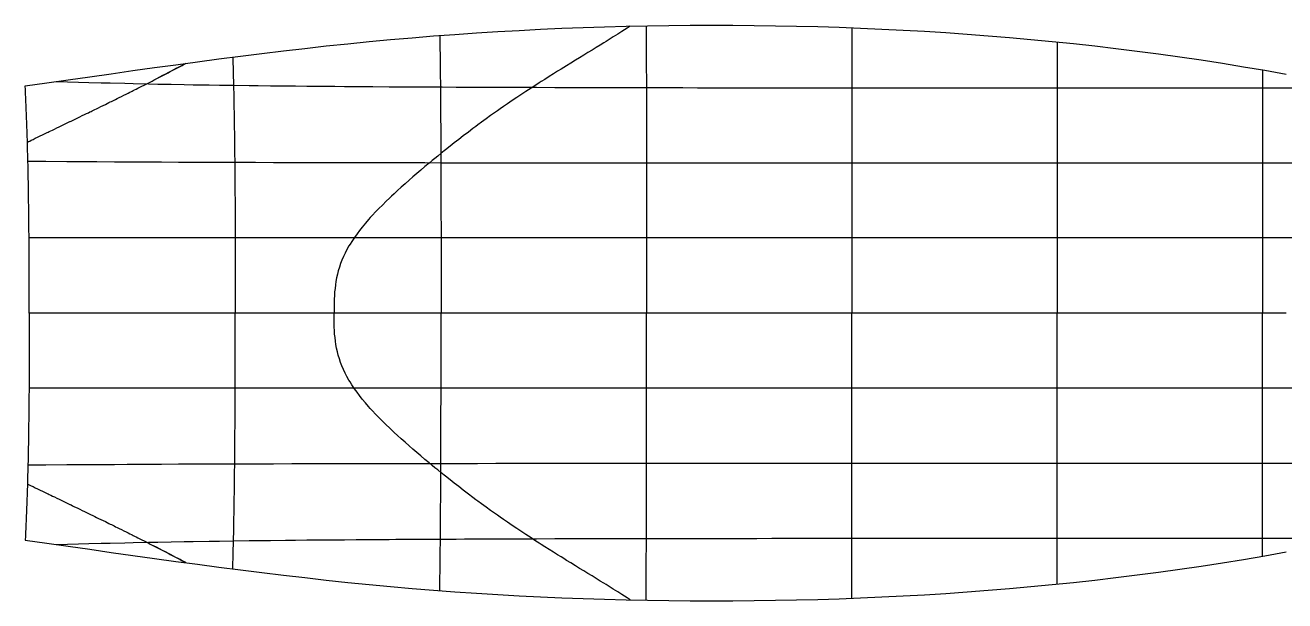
# Model space of a CAD drawing. Extents: x 0 to 10.8, y -3.3 to 3.4.
# Drawn here: x 5.76 to 8.276, y 1.138 to 2.288 of the extents above; entities that cross this region are included whole.
import ezdxf

# ---------------------------------------------------------------- set-up
doc = ezdxf.new("R2010")
doc.units = 0
doc.header["$MEASUREMENT"] = 0
for name, color, linetype in [('buttocks', 7, 'Continuous'), ('stations', 7, 'Continuous'), ('waterlines', 7, 'Continuous'), ('Днище', 7, 'Continuous')]:
    doc.layers.add(name, color=color, linetype=linetype)

msp = doc.modelspace()

# ---------------------------------------------------------------- linework, layer by layer
at = {"layer": 'buttocks', "color": 135}
for points in [[(5.8223, 2.1753), (5.8443, 2.1746), (5.8664, 2.1739), (5.8865, 2.1734), (5.9116, 2.1727), (5.9295, 2.1723), (5.9584, 2.1716), (5.9753, 2.1712), (6.0063, 2.1706), (6.0246, 2.1702), (6.0513, 2.1697), (6.077, 2.1692), (6.0949, 2.1689), (6.1271, 2.1684), (6.1481, 2.1681), (6.1756, 2.1678), (6.2072, 2.1673), (6.2252, 2.1671), (6.2499, 2.1669), (6.2798, 2.1665), (6.2993, 2.1663), (6.3219, 2.1661), (6.3521, 2.1659), (6.3779, 2.1656), (6.3972, 2.1655), (6.4209, 2.1653), (6.4542, 2.1651), (6.4864, 2.1649), (6.4999, 2.1648), (6.5315, 2.1646), (6.5615, 2.1644), (6.5925, 2.1643), (6.6202, 2.1642), (6.6372, 2.1641), (6.6637, 2.164), (6.6932, 2.1639), (6.7235, 2.1638), (6.7523, 2.1637), (6.7812, 2.1636), (6.8175, 2.1635), (6.8343, 2.1634), (6.8634, 2.1634), (6.8969, 2.1633), (6.9248, 2.1632), (6.9546, 2.1632), (6.9844, 2.1631), (7.0139, 2.1631), (7.0436, 2.163), (7.0732, 2.163), (7.1028, 2.1629), (7.1325, 2.1629), (7.1621, 2.1629), (7.1917, 2.1629), (7.2213, 2.1628), (7.2509, 2.1628), (7.2805, 2.1628), (7.3101, 2.1628), (7.3397, 2.1628), (7.3693, 2.1628), (7.399, 2.1627), (7.4286, 2.1627), (7.4578, 2.1627), (7.4884, 2.1627), (7.5087, 2.1627), (7.5295, 2.1627), (7.5628, 2.1627), (7.5921, 2.1627), (7.6207, 2.1627), (7.6518, 2.1627), (7.6812, 2.1627), (7.7005, 2.1627), (7.7228, 2.1627), (7.7512, 2.1627), (7.7825, 2.1627), (7.8112, 2.1627), (7.832, 2.1627), (7.8529, 2.1627), (7.8809, 2.1627), (7.9146, 2.1627), (7.9361, 2.1627), (7.9558, 2.1627), (7.9917, 2.1627), (8.0178, 2.1627), (8.0337, 2.1627), (8.0666, 2.1627), (8.0889, 2.1627), (8.1083, 2.1627), (8.1423, 2.1627), (8.1573, 2.1627), (8.1902, 2.1627), (8.2085, 2.1627), (8.2329, 2.1627), (8.2546, 2.1627), (8.2751, 2.1627), (8.2976, 2.1627)], [(5.7651, 2.0162), (5.8009, 2.0159), (5.8428, 2.0156), (5.8619, 2.0154), (5.9027, 2.0152), (5.9379, 2.0149), (5.9636, 2.0148), (5.9919, 2.0147), (6.0317, 2.0145), (6.0661, 2.0143), (6.0886, 2.0142), (6.1248, 2.0141), (6.1631, 2.0139), (6.1962, 2.0138), (6.2195, 2.0138), (6.2558, 2.0137), (6.292, 2.0136), (6.3294, 2.0135), (6.359, 2.0134), (6.3852, 2.0134), (6.4256, 2.0133), (6.4607, 2.0132), (6.4982, 2.0132), (6.5344, 2.0131), (6.5578, 2.0131), (6.5895, 2.013), (6.6267, 2.013), (6.6631, 2.013), (6.6996, 2.0129), (6.7362, 2.0129), (6.7727, 2.0129), (6.8092, 2.0128), (6.8455, 2.0128), (6.8706, 2.0128), (6.9011, 2.0128), (6.9401, 2.0128), (6.9757, 2.0128), (7.0125, 2.0127), (7.0489, 2.0127), (7.0854, 2.0127), (7.1219, 2.0127), (7.1584, 2.0127), (7.1949, 2.0127), (7.2314, 2.0127), (7.2679, 2.0127), (7.3044, 2.0127), (7.3409, 2.0127), (7.3774, 2.0127), (7.4138, 2.0127), (7.4505, 2.0127), (7.4859, 2.0127), (7.5095, 2.0127), (7.5421, 2.0127), (7.5805, 2.0127), (7.6163, 2.0127), (7.6529, 2.0127), (7.6894, 2.0127), (7.7259, 2.0127), (7.762, 2.0127), (7.8009, 2.0127), (7.8248, 2.0127), (7.8552, 2.0127), (7.8916, 2.0127), (7.9282, 2.0127), (7.9647, 2.0127), (8.0011, 2.0127), (8.0377, 2.0127), (8.0739, 2.0127), (8.1108, 2.0127), (8.1482, 2.0127), (8.17, 2.0127), (8.2033, 2.0127), (8.2409, 2.0127), (8.2747, 2.0127), (8.2975, 2.0127)], [(8.3054, 1.8627), (8.2673, 1.8627), (8.2254, 1.8627), (8.1835, 1.8627), (8.1423, 1.8627), (8.0984, 1.8627), (8.0635, 1.8627), (8.0281, 1.8627), (7.9855, 1.8627), (7.944, 1.8627), (7.9021, 1.8627), (7.8603, 1.8627), (7.8185, 1.8627), (7.7767, 1.8627), (7.7347, 1.8627), (7.6937, 1.8627), (7.6491, 1.8627), (7.623, 1.8627), (7.5838, 1.8627), (7.5419, 1.8627), (7.5001, 1.8627), (7.4583, 1.8627), (7.4165, 1.8627), (7.3747, 1.8627), (7.3329, 1.8627), (7.291, 1.8627), (7.2492, 1.8627), (7.2074, 1.8627), (7.1656, 1.8627), (7.1238, 1.8627), (7.082, 1.8627), (7.0402, 1.8627), (6.9983, 1.8627), (6.9565, 1.8627), (6.9147, 1.8627), (6.8729, 1.8627), (6.831, 1.8627), (6.7894, 1.8627), (6.7602, 1.8627), (6.7242, 1.8627), (6.681, 1.8627), (6.6396, 1.8627), (6.5976, 1.8627), (6.5558, 1.8627), (6.5138, 1.8627), (6.4726, 1.8627), (6.4288, 1.8627), (6.4037, 1.8627), (6.359, 1.8627), (6.3178, 1.8627), (6.276, 1.8627), (6.2334, 1.8628), (6.1935, 1.8628), (6.1619, 1.8628), (6.1178, 1.8628), (6.0773, 1.8628), (6.0322, 1.8628), (6.0065, 1.8629), (5.9664, 1.8629), (5.9253, 1.8629), (5.8807, 1.863), (5.8521, 1.863), (5.8091, 1.863), (5.7673, 1.8631)], [(8.3054, 1.5627), (8.2673, 1.5627), (8.2254, 1.5627), (8.1835, 1.5627), (8.1423, 1.5627), (8.0984, 1.5627), (8.0635, 1.5627), (8.0281, 1.5627), (7.9855, 1.5627), (7.944, 1.5627), (7.9021, 1.5627), (7.8603, 1.5627), (7.8185, 1.5627), (7.7767, 1.5627), (7.7347, 1.5627), (7.6937, 1.5627), (7.6491, 1.5627), (7.623, 1.5627), (7.5838, 1.5627), (7.5419, 1.5627), (7.5001, 1.5627), (7.4583, 1.5627), (7.4165, 1.5627), (7.3747, 1.5627), (7.3329, 1.5627), (7.291, 1.5627), (7.2492, 1.5627), (7.2074, 1.5627), (7.1656, 1.5627), (7.1238, 1.5627), (7.082, 1.5627), (7.0402, 1.5627), (6.9983, 1.5627), (6.9565, 1.5627), (6.9147, 1.5627), (6.8729, 1.5627), (6.831, 1.5627), (6.7894, 1.5627), (6.7602, 1.5627), (6.7242, 1.5627), (6.681, 1.5627), (6.6396, 1.5627), (6.5976, 1.5627), (6.5558, 1.5627), (6.5138, 1.5627), (6.4726, 1.5627), (6.4288, 1.5627), (6.4037, 1.5627), (6.359, 1.5627), (6.3178, 1.5626), (6.276, 1.5626), (6.2334, 1.5626), (6.1935, 1.5626), (6.1619, 1.5626), (6.1178, 1.5626), (6.0773, 1.5626), (6.0322, 1.5625), (6.0065, 1.5625), (5.9664, 1.5625), (5.9253, 1.5625), (5.8807, 1.5624), (5.8521, 1.5624), (5.8091, 1.5623), (5.7673, 1.5623)], [(5.7651, 1.4092), (5.8009, 1.4095), (5.8428, 1.4098), (5.8619, 1.41), (5.9027, 1.4102), (5.9379, 1.4104), (5.9636, 1.4106), (5.9919, 1.4107), (6.0317, 1.4109), (6.0661, 1.4111), (6.0886, 1.4112), (6.1248, 1.4113), (6.1631, 1.4114), (6.1962, 1.4115), (6.2195, 1.4116), (6.2558, 1.4117), (6.292, 1.4118), (6.3294, 1.4119), (6.359, 1.412), (6.3852, 1.412), (6.4256, 1.4121), (6.4607, 1.4122), (6.4982, 1.4122), (6.5344, 1.4123), (6.5578, 1.4123), (6.5895, 1.4123), (6.6267, 1.4124), (6.6631, 1.4124), (6.6996, 1.4125), (6.7362, 1.4125), (6.7727, 1.4125), (6.8092, 1.4125), (6.8455, 1.4126), (6.8706, 1.4126), (6.9011, 1.4126), (6.9401, 1.4126), (6.9757, 1.4126), (7.0125, 1.4126), (7.0489, 1.4126), (7.0854, 1.4127), (7.1219, 1.4127), (7.1584, 1.4127), (7.1949, 1.4127), (7.2314, 1.4127), (7.2679, 1.4127), (7.3044, 1.4127), (7.3409, 1.4127), (7.3774, 1.4127), (7.4138, 1.4127), (7.4505, 1.4127), (7.4859, 1.4127), (7.5095, 1.4127), (7.5421, 1.4127), (7.5805, 1.4127), (7.6163, 1.4127), (7.6529, 1.4127), (7.6894, 1.4127), (7.7259, 1.4127), (7.762, 1.4127), (7.8009, 1.4127), (7.8248, 1.4127), (7.8552, 1.4127), (7.8916, 1.4127), (7.9282, 1.4127), (7.9647, 1.4127), (8.0011, 1.4127), (8.0377, 1.4127), (8.0739, 1.4127), (8.1108, 1.4127), (8.1482, 1.4127), (8.17, 1.4127), (8.2033, 1.4127), (8.2409, 1.4127), (8.2747, 1.4127), (8.2975, 1.4127)], [(5.8223, 1.2501), (5.8443, 1.2508), (5.8664, 1.2514), (5.8865, 1.252), (5.9116, 1.2526), (5.9295, 1.2531), (5.9584, 1.2538), (5.9753, 1.2542), (6.0063, 1.2548), (6.0246, 1.2552), (6.0513, 1.2557), (6.077, 1.2561), (6.0949, 1.2564), (6.1271, 1.2569), (6.1481, 1.2572), (6.1756, 1.2576), (6.2072, 1.258), (6.2252, 1.2582), (6.2499, 1.2585), (6.2798, 1.2588), (6.2993, 1.259), (6.3219, 1.2593), (6.3521, 1.2595), (6.3779, 1.2597), (6.3972, 1.2599), (6.4209, 1.2601), (6.4542, 1.2603), (6.4864, 1.2605), (6.4999, 1.2606), (6.5315, 1.2608), (6.5615, 1.2609), (6.5925, 1.2611), (6.6202, 1.2612), (6.6372, 1.2613), (6.6637, 1.2614), (6.6932, 1.2615), (6.7235, 1.2616), (6.7523, 1.2617), (6.7812, 1.2618), (6.8175, 1.2619), (6.8343, 1.262), (6.8634, 1.262), (6.8969, 1.2621), (6.9248, 1.2622), (6.9546, 1.2622), (6.9844, 1.2623), (7.0139, 1.2623), (7.0436, 1.2624), (7.0732, 1.2624), (7.1028, 1.2624), (7.1325, 1.2625), (7.1621, 1.2625), (7.1917, 1.2625), (7.2213, 1.2625), (7.2509, 1.2626), (7.2805, 1.2626), (7.3101, 1.2626), (7.3397, 1.2626), (7.3693, 1.2626), (7.399, 1.2626), (7.4286, 1.2626), (7.4578, 1.2626), (7.4884, 1.2627), (7.5087, 1.2627), (7.5295, 1.2627), (7.5628, 1.2627), (7.5921, 1.2627), (7.6207, 1.2627), (7.6518, 1.2627), (7.6812, 1.2627), (7.7005, 1.2627), (7.7228, 1.2627), (7.7512, 1.2627), (7.7825, 1.2627), (7.8112, 1.2627), (7.832, 1.2627), (7.8529, 1.2627), (7.8809, 1.2627), (7.9146, 1.2627), (7.9361, 1.2627), (7.9558, 1.2627), (7.9917, 1.2627), (8.0178, 1.2627), (8.0337, 1.2627), (8.0666, 1.2627), (8.0889, 1.2627), (8.1083, 1.2627), (8.1423, 1.2627), (8.1573, 1.2627), (8.1902, 1.2627), (8.2085, 1.2627), (8.2329, 1.2627), (8.2546, 1.2627), (8.2751, 1.2627), (8.2976, 1.2627)]]:
    msp.add_lwpolyline(points, dxfattribs=at)
at = {"layer": 'stations', "color": 135}
for points in [[(6.5878, 2.2672), (6.5879, 2.2622), (6.5879, 2.2573), (6.588, 2.2523), (6.5881, 2.2474), (6.5881, 2.2424), (6.5882, 2.2375), (6.5883, 2.2325), (6.5883, 2.2275), (6.5884, 2.2225), (6.5885, 2.2175), (6.5885, 2.2125), (6.5886, 2.2075), (6.5886, 2.2024), (6.5887, 2.1973), (6.5887, 2.1922), (6.5888, 2.1871), (6.5888, 2.1819), (6.5889, 2.1768), (6.5889, 2.1716), (6.589, 2.1663), (6.589, 2.1611), (6.5891, 2.1558), (6.5891, 2.1505), (6.5892, 2.1451), (6.5892, 2.1397), (6.5893, 2.1343), (6.5893, 2.1288), (6.5893, 2.1234), (6.5894, 2.1178), (6.5894, 2.1123), (6.5895, 2.1067), (6.5895, 2.101), (6.5895, 2.0953), (6.5896, 2.0896), (6.5896, 2.0839), (6.5896, 2.0781), (6.5897, 2.0723), (6.5897, 2.0664), (6.5897, 2.0606), (6.5897, 2.0547), (6.5898, 2.0488), (6.5898, 2.0429), (6.5898, 2.037), (6.5899, 2.031), (6.5899, 2.025), (6.5899, 2.0191), (6.5899, 2.0131), (6.59, 2.0071), (6.59, 2.0011), (6.59, 1.9951), (6.59, 1.9891), (6.59, 1.9831), (6.5901, 1.9771), (6.5901, 1.9711), (6.5901, 1.9651), (6.5901, 1.9591), (6.5901, 1.9531), (6.5901, 1.9471), (6.5902, 1.9412), (6.5902, 1.9352), (6.5902, 1.9293), (6.5902, 1.9233), (6.5902, 1.9174), (6.5902, 1.9115), (6.5902, 1.9057), (6.5902, 1.8998), (6.5903, 1.894), (6.5903, 1.8882), (6.5903, 1.8824), (6.5903, 1.8767), (6.5903, 1.871), (6.5903, 1.8653), (6.5903, 1.8596), (6.5903, 1.854), (6.5903, 1.8483), (6.5903, 1.8427), (6.5903, 1.8371), (6.5903, 1.8316), (6.5903, 1.826), (6.5903, 1.8205), (6.5903, 1.815), (6.5904, 1.8095), (6.5904, 1.804), (6.5904, 1.7986), (6.5904, 1.7931), (6.5904, 1.7877), (6.5904, 1.7823), (6.5904, 1.7769), (6.5904, 1.7715), (6.5904, 1.7661), (6.5904, 1.7608), (6.5904, 1.7554), (6.5904, 1.75), (6.5904, 1.7447), (6.5904, 1.7393), (6.5904, 1.734), (6.5904, 1.7287), (6.5904, 1.7233), (6.5904, 1.718), (6.5904, 1.7127)], [(6.9999, 2.2864), (6.9999, 2.2814), (7, 2.2763), (7, 2.2713), (7, 2.2662), (7, 2.2611), (7.0001, 2.256), (7.0001, 2.251), (7.0001, 2.2458), (7.0001, 2.2407), (7.0002, 2.2356), (7.0002, 2.2304), (7.0002, 2.2253), (7.0002, 2.2201), (7.0003, 2.2149), (7.0003, 2.2096), (7.0003, 2.2044), (7.0003, 2.1991), (7.0003, 2.1938), (7.0004, 2.1884), (7.0004, 2.183), (7.0004, 2.1776), (7.0004, 2.1722), (7.0004, 2.1667), (7.0004, 2.1612), (7.0004, 2.1557), (7.0005, 2.1501), (7.0005, 2.1445), (7.0005, 2.1389), (7.0005, 2.1332), (7.0005, 2.1274), (7.0005, 2.1217), (7.0005, 2.1159), (7.0006, 2.11), (7.0006, 2.1041), (7.0006, 2.0982), (7.0006, 2.0923), (7.0006, 2.0863), (7.0006, 2.0803), (7.0006, 2.0743), (7.0006, 2.0682), (7.0006, 2.0621), (7.0006, 2.056), (7.0006, 2.0499), (7.0007, 2.0438), (7.0007, 2.0377), (7.0007, 2.0315), (7.0007, 2.0253), (7.0007, 2.0192), (7.0007, 2.013), (7.0007, 2.0068), (7.0007, 2.0006), (7.0007, 1.9944), (7.0007, 1.9882), (7.0007, 1.982), (7.0007, 1.9758), (7.0007, 1.9696), (7.0007, 1.9635), (7.0007, 1.9573), (7.0007, 1.9511), (7.0007, 1.945), (7.0007, 1.9388), (7.0007, 1.9327), (7.0008, 1.9266), (7.0008, 1.9205), (7.0008, 1.9144), (7.0008, 1.9083), (7.0008, 1.9023), (7.0008, 1.8963), (7.0008, 1.8903), (7.0008, 1.8843), (7.0008, 1.8784), (7.0008, 1.8725), (7.0008, 1.8666), (7.0008, 1.8607), (7.0008, 1.8548), (7.0008, 1.849), (7.0008, 1.8432), (7.0008, 1.8374), (7.0008, 1.8316), (7.0008, 1.8258), (7.0008, 1.8201), (7.0008, 1.8143), (7.0008, 1.8086), (7.0008, 1.8029), (7.0008, 1.7972), (7.0008, 1.7915), (7.0008, 1.7858), (7.0008, 1.7801), (7.0008, 1.7745), (7.0008, 1.7688), (7.0008, 1.7632), (7.0008, 1.7576), (7.0008, 1.7519), (7.0008, 1.7463), (7.0008, 1.7407), (7.0008, 1.7351), (7.0008, 1.7295), (7.0008, 1.7239), (7.0008, 1.7183), (7.0008, 1.7127)], [(7.4107, 2.2825), (7.4107, 2.2775), (7.4108, 2.2725), (7.4108, 2.2675), (7.4108, 2.2625), (7.4108, 2.2575), (7.4108, 2.2525), (7.4108, 2.2474), (7.4108, 2.2424), (7.4108, 2.2373), (7.4108, 2.2323), (7.4108, 2.2272), (7.4108, 2.2221), (7.4108, 2.2169), (7.4108, 2.2118), (7.4108, 2.2066), (7.4108, 2.2014), (7.4108, 2.1961), (7.4108, 2.1909), (7.4108, 2.1856), (7.4108, 2.1803), (7.4108, 2.1749), (7.4108, 2.1695), (7.4108, 2.1641), (7.4109, 2.1587), (7.4109, 2.1532), (7.4109, 2.1476), (7.4109, 2.1421), (7.4109, 2.1365), (7.4109, 2.1308), (7.4109, 2.1251), (7.4109, 2.1194), (7.4109, 2.1136), (7.4109, 2.1078), (7.4109, 2.102), (7.4109, 2.0961), (7.4109, 2.0902), (7.4109, 2.0843), (7.4109, 2.0783), (7.4109, 2.0723), (7.4109, 2.0663), (7.4109, 2.0602), (7.4109, 2.0542), (7.4109, 2.0481), (7.4109, 2.042), (7.4109, 2.0359), (7.4109, 2.0298), (7.4109, 2.0237), (7.4109, 2.0175), (7.4109, 2.0114), (7.4109, 2.0052), (7.4109, 1.9991), (7.4109, 1.9929), (7.4109, 1.9868), (7.4109, 1.9806), (7.4109, 1.9744), (7.4109, 1.9683), (7.4109, 1.9621), (7.4109, 1.956), (7.4109, 1.9499), (7.4109, 1.9437), (7.4109, 1.9376), (7.4109, 1.9315), (7.4109, 1.9255), (7.4109, 1.9194), (7.4109, 1.9133), (7.4109, 1.9073), (7.4109, 1.9013), (7.4109, 1.8953), (7.4109, 1.8894), (7.4109, 1.8835), (7.4109, 1.8775), (7.4109, 1.8717), (7.4109, 1.8658), (7.4109, 1.8599), (7.4109, 1.8541), (7.4109, 1.8483), (7.4109, 1.8425), (7.4109, 1.8367), (7.4109, 1.831), (7.4109, 1.8252), (7.4109, 1.8195), (7.4109, 1.8138), (7.4109, 1.8081), (7.4109, 1.8024), (7.4109, 1.7967), (7.4109, 1.7911), (7.4109, 1.7854), (7.4109, 1.7798), (7.4109, 1.7742), (7.4109, 1.7685), (7.4109, 1.7629), (7.4109, 1.7573), (7.4109, 1.7517), (7.4109, 1.7461), (7.4109, 1.7406), (7.4109, 1.735), (7.4109, 1.7294), (7.4109, 1.7238), (7.4109, 1.7182), (7.4109, 1.7127)], [(7.8209, 2.2542), (7.8209, 2.2495), (7.8209, 2.2447), (7.8209, 2.24), (7.8209, 2.2352), (7.8209, 2.2305), (7.8209, 2.2257), (7.8209, 2.2209), (7.8209, 2.2161), (7.8209, 2.2113), (7.8209, 2.2065), (7.8209, 2.2017), (7.8209, 2.1968), (7.8209, 2.1919), (7.8209, 2.187), (7.8209, 2.1821), (7.8209, 2.1771), (7.8209, 2.1722), (7.8209, 2.1672), (7.8209, 2.1621), (7.8209, 2.1571), (7.8209, 2.152), (7.8209, 2.1469), (7.8209, 2.1417), (7.8209, 2.1365), (7.8209, 2.1313), (7.8209, 2.1261), (7.8209, 2.1208), (7.8209, 2.1154), (7.8209, 2.1101), (7.8209, 2.1047), (7.8209, 2.0992), (7.8209, 2.0937), (7.8209, 2.0882), (7.8209, 2.0826), (7.8209, 2.0771), (7.8209, 2.0714), (7.8209, 2.0658), (7.8209, 2.0601), (7.8209, 2.0544), (7.8209, 2.0487), (7.8209, 2.043), (7.8209, 2.0372), (7.8209, 2.0314), (7.8209, 2.0256), (7.8209, 2.0198), (7.8209, 2.014), (7.8209, 2.0082), (7.8209, 2.0023), (7.8209, 1.9965), (7.8209, 1.9906), (7.8209, 1.9848), (7.8209, 1.9789), (7.8209, 1.9731), (7.8209, 1.9672), (7.8209, 1.9614), (7.8209, 1.9555), (7.8209, 1.9497), (7.8209, 1.9438), (7.8209, 1.938), (7.8209, 1.9322), (7.8209, 1.9263), (7.8209, 1.9206), (7.8209, 1.9148), (7.8209, 1.909), (7.8209, 1.9033), (7.8209, 1.8975), (7.8209, 1.8918), (7.8209, 1.8861), (7.8209, 1.8805), (7.8209, 1.8748), (7.8209, 1.8692), (7.8209, 1.8636), (7.8209, 1.8581), (7.8209, 1.8525), (7.8209, 1.847), (7.8209, 1.8414), (7.8209, 1.8359), (7.8209, 1.8305), (7.8209, 1.825), (7.8209, 1.8195), (7.8209, 1.8141), (7.8209, 1.8087), (7.8209, 1.8033), (7.8209, 1.7979), (7.8209, 1.7925), (7.8209, 1.7871), (7.8209, 1.7817), (7.8209, 1.7764), (7.8209, 1.771), (7.8209, 1.7657), (7.8209, 1.7604), (7.8209, 1.7551), (7.8209, 1.7498), (7.8209, 1.7444), (7.8209, 1.7391), (7.8209, 1.7338), (7.8209, 1.7285), (7.8209, 1.7233), (7.8209, 1.718), (7.8209, 1.7127)], [(6.1743, 2.2239), (6.1744, 2.2193), (6.1745, 2.2147), (6.1747, 2.2101), (6.1748, 2.2055), (6.1749, 2.2009), (6.175, 2.1963), (6.1752, 2.1917), (6.1753, 2.1871), (6.1754, 2.1824), (6.1755, 2.1778), (6.1756, 2.1731), (6.1757, 2.1684), (6.1758, 2.1637), (6.176, 2.159), (6.1761, 2.1542), (6.1762, 2.1495), (6.1763, 2.1447), (6.1764, 2.1399), (6.1765, 2.135), (6.1766, 2.1301), (6.1766, 2.1252), (6.1767, 2.1203), (6.1768, 2.1154), (6.1769, 2.1104), (6.177, 2.1054), (6.1771, 2.1003), (6.1772, 2.0952), (6.1772, 2.0901), (6.1773, 2.085), (6.1774, 2.0798), (6.1775, 2.0746), (6.1775, 2.0693), (6.1776, 2.064), (6.1777, 2.0587), (6.1777, 2.0533), (6.1778, 2.0479), (6.1779, 2.0425), (6.1779, 2.037), (6.178, 2.0316), (6.178, 2.0261), (6.1781, 2.0206), (6.1782, 2.0151), (6.1782, 2.0095), (6.1783, 2.004), (6.1783, 1.9984), (6.1784, 1.9928), (6.1784, 1.9872), (6.1785, 1.9817), (6.1785, 1.9761), (6.1786, 1.9705), (6.1786, 1.9649), (6.1786, 1.9593), (6.1787, 1.9537), (6.1787, 1.9481), (6.1788, 1.9425), (6.1788, 1.9369), (6.1788, 1.9314), (6.1789, 1.9258), (6.1789, 1.9203), (6.1789, 1.9147), (6.179, 1.9092), (6.179, 1.9037), (6.179, 1.8982), (6.179, 1.8928), (6.1791, 1.8874), (6.1791, 1.882), (6.1791, 1.8766), (6.1791, 1.8712), (6.1792, 1.8659), (6.1792, 1.8607), (6.1792, 1.8554), (6.1792, 1.8502), (6.1792, 1.845), (6.1792, 1.8398), (6.1793, 1.8347), (6.1793, 1.8296), (6.1793, 1.8245), (6.1793, 1.8195), (6.1793, 1.8144), (6.1793, 1.8094), (6.1793, 1.8044), (6.1793, 1.7995), (6.1793, 1.7945), (6.1793, 1.7896), (6.1793, 1.7847), (6.1793, 1.7798), (6.1793, 1.775), (6.1794, 1.7701), (6.1794, 1.7653), (6.1794, 1.7604), (6.1794, 1.7556), (6.1794, 1.7508), (6.1794, 1.746), (6.1794, 1.7413), (6.1794, 1.7365), (6.1794, 1.7317), (6.1794, 1.7269), (6.1794, 1.7222), (6.1794, 1.7174), (6.1794, 1.7127)], [(8.2309, 2.1984), (8.2309, 2.1942), (8.2309, 2.1899), (8.2309, 2.1857), (8.2309, 2.1814), (8.2309, 2.1771), (8.2309, 2.1728), (8.2309, 2.1685), (8.2309, 2.1642), (8.2309, 2.1599), (8.2309, 2.1556), (8.2309, 2.1513), (8.2309, 2.1469), (8.2309, 2.1425), (8.2309, 2.1381), (8.2309, 2.1337), (8.2309, 2.1293), (8.2309, 2.1248), (8.2309, 2.1204), (8.2309, 2.1159), (8.2309, 2.1113), (8.2309, 2.1068), (8.2309, 2.1022), (8.2309, 2.0976), (8.2309, 2.0929), (8.2309, 2.0883), (8.2309, 2.0836), (8.2309, 2.0788), (8.2309, 2.0741), (8.2309, 2.0693), (8.2309, 2.0644), (8.2309, 2.0596), (8.2309, 2.0547), (8.2309, 2.0497), (8.2309, 2.0447), (8.2309, 2.0398), (8.2309, 2.0347), (8.2309, 2.0297), (8.2309, 2.0246), (8.2309, 2.0195), (8.2309, 2.0144), (8.2309, 2.0093), (8.2309, 2.0041), (8.2309, 1.999), (8.2309, 1.9938), (8.2309, 1.9886), (8.2309, 1.9834), (8.2309, 1.9782), (8.2309, 1.973), (8.2309, 1.9678), (8.2309, 1.9626), (8.2309, 1.9573), (8.2309, 1.9521), (8.2309, 1.9469), (8.2309, 1.9416), (8.2309, 1.9364), (8.2309, 1.9312), (8.2309, 1.9259), (8.2309, 1.9207), (8.2309, 1.9155), (8.2309, 1.9103), (8.2309, 1.9051), (8.2309, 1.8999), (8.2309, 1.8947), (8.2309, 1.8896), (8.2309, 1.8844), (8.2309, 1.8793), (8.2309, 1.8742), (8.2309, 1.8691), (8.2309, 1.864), (8.2309, 1.8589), (8.2309, 1.8539), (8.2309, 1.8489), (8.2309, 1.8439), (8.2309, 1.8389), (8.2309, 1.8339), (8.2309, 1.8289), (8.2309, 1.824), (8.2309, 1.819), (8.2309, 1.8141), (8.2309, 1.8092), (8.2309, 1.8043), (8.2309, 1.7994), (8.2309, 1.7945), (8.2309, 1.7896), (8.2309, 1.7848), (8.2309, 1.7799), (8.2309, 1.7751), (8.2309, 1.7703), (8.2309, 1.7654), (8.2309, 1.7606), (8.2309, 1.7558), (8.2309, 1.751), (8.2309, 1.7462), (8.2309, 1.7414), (8.2309, 1.7366), (8.2309, 1.7318), (8.2309, 1.727), (8.2309, 1.7222), (8.2309, 1.7175), (8.2309, 1.7127)], [(6.1743, 1.2015), (6.1744, 1.2061), (6.1745, 1.2107), (6.1747, 1.2153), (6.1748, 1.2199), (6.1749, 1.2245), (6.175, 1.2291), (6.1752, 1.2337), (6.1753, 1.2383), (6.1754, 1.243), (6.1755, 1.2476), (6.1756, 1.2523), (6.1757, 1.257), (6.1758, 1.2617), (6.176, 1.2664), (6.1761, 1.2712), (6.1762, 1.2759), (6.1763, 1.2807), (6.1764, 1.2855), (6.1765, 1.2904), (6.1766, 1.2952), (6.1766, 1.3001), (6.1767, 1.3051), (6.1768, 1.31), (6.1769, 1.315), (6.177, 1.32), (6.1771, 1.3251), (6.1772, 1.3301), (6.1772, 1.3353), (6.1773, 1.3404), (6.1774, 1.3456), (6.1775, 1.3508), (6.1775, 1.3561), (6.1776, 1.3614), (6.1777, 1.3667), (6.1777, 1.3721), (6.1778, 1.3775), (6.1779, 1.3829), (6.1779, 1.3883), (6.178, 1.3938), (6.178, 1.3993), (6.1781, 1.4048), (6.1782, 1.4103), (6.1782, 1.4159), (6.1783, 1.4214), (6.1783, 1.427), (6.1784, 1.4325), (6.1784, 1.4381), (6.1785, 1.4437), (6.1785, 1.4493), (6.1786, 1.4549), (6.1786, 1.4605), (6.1786, 1.4661), (6.1787, 1.4717), (6.1787, 1.4773), (6.1788, 1.4829), (6.1788, 1.4884), (6.1788, 1.494), (6.1789, 1.4996), (6.1789, 1.5051), (6.1789, 1.5107), (6.179, 1.5162), (6.179, 1.5217), (6.179, 1.5271), (6.179, 1.5326), (6.1791, 1.538), (6.1791, 1.5434), (6.1791, 1.5488), (6.1791, 1.5541), (6.1792, 1.5594), (6.1792, 1.5647), (6.1792, 1.57), (6.1792, 1.5752), (6.1792, 1.5804), (6.1792, 1.5855), (6.1793, 1.5907), (6.1793, 1.5958), (6.1793, 1.6009), (6.1793, 1.6059), (6.1793, 1.6109), (6.1793, 1.616), (6.1793, 1.6209), (6.1793, 1.6259), (6.1793, 1.6308), (6.1793, 1.6358), (6.1793, 1.6407), (6.1793, 1.6456), (6.1793, 1.6504), (6.1794, 1.6553), (6.1794, 1.6601), (6.1794, 1.6649), (6.1794, 1.6697), (6.1794, 1.6745), (6.1794, 1.6793), (6.1794, 1.6841), (6.1794, 1.6889), (6.1794, 1.6937), (6.1794, 1.6984), (6.1794, 1.7032), (6.1794, 1.7079), (6.1794, 1.7127)], [(6.5878, 1.1582), (6.5879, 1.1632), (6.5879, 1.1681), (6.588, 1.173), (6.5881, 1.178), (6.5881, 1.1829), (6.5882, 1.1879), (6.5883, 1.1929), (6.5883, 1.1978), (6.5884, 1.2028), (6.5885, 1.2078), (6.5885, 1.2129), (6.5886, 1.2179), (6.5886, 1.223), (6.5887, 1.2281), (6.5887, 1.2332), (6.5888, 1.2383), (6.5888, 1.2434), (6.5889, 1.2486), (6.5889, 1.2538), (6.589, 1.259), (6.589, 1.2643), (6.5891, 1.2696), (6.5891, 1.2749), (6.5892, 1.2803), (6.5892, 1.2857), (6.5893, 1.2911), (6.5893, 1.2965), (6.5893, 1.302), (6.5894, 1.3076), (6.5894, 1.3131), (6.5895, 1.3187), (6.5895, 1.3244), (6.5895, 1.3301), (6.5896, 1.3358), (6.5896, 1.3415), (6.5896, 1.3473), (6.5897, 1.3531), (6.5897, 1.3589), (6.5897, 1.3648), (6.5897, 1.3707), (6.5898, 1.3766), (6.5898, 1.3825), (6.5898, 1.3884), (6.5899, 1.3944), (6.5899, 1.4003), (6.5899, 1.4063), (6.5899, 1.4123), (6.59, 1.4183), (6.59, 1.4243), (6.59, 1.4303), (6.59, 1.4363), (6.59, 1.4423), (6.5901, 1.4483), (6.5901, 1.4543), (6.5901, 1.4603), (6.5901, 1.4663), (6.5901, 1.4723), (6.5901, 1.4783), (6.5902, 1.4842), (6.5902, 1.4902), (6.5902, 1.4961), (6.5902, 1.502), (6.5902, 1.508), (6.5902, 1.5138), (6.5902, 1.5197), (6.5902, 1.5256), (6.5903, 1.5314), (6.5903, 1.5372), (6.5903, 1.5429), (6.5903, 1.5487), (6.5903, 1.5544), (6.5903, 1.5601), (6.5903, 1.5658), (6.5903, 1.5714), (6.5903, 1.577), (6.5903, 1.5827), (6.5903, 1.5882), (6.5903, 1.5938), (6.5903, 1.5993), (6.5903, 1.6049), (6.5903, 1.6104), (6.5904, 1.6159), (6.5904, 1.6213), (6.5904, 1.6268), (6.5904, 1.6322), (6.5904, 1.6377), (6.5904, 1.6431), (6.5904, 1.6485), (6.5904, 1.6539), (6.5904, 1.6593), (6.5904, 1.6646), (6.5904, 1.67), (6.5904, 1.6753), (6.5904, 1.6807), (6.5904, 1.686), (6.5904, 1.6914), (6.5904, 1.6967), (6.5904, 1.702), (6.5904, 1.7074), (6.5904, 1.7127)], [(6.9999, 1.1389), (6.9999, 1.144), (7, 1.149), (7, 1.1541), (7, 1.1592), (7, 1.1642), (7.0001, 1.1693), (7.0001, 1.1744), (7.0001, 1.1795), (7.0001, 1.1847), (7.0002, 1.1898), (7.0002, 1.1949), (7.0002, 1.2001), (7.0002, 1.2053), (7.0003, 1.2105), (7.0003, 1.2158), (7.0003, 1.221), (7.0003, 1.2263), (7.0003, 1.2316), (7.0004, 1.237), (7.0004, 1.2423), (7.0004, 1.2477), (7.0004, 1.2532), (7.0004, 1.2586), (7.0004, 1.2641), (7.0004, 1.2697), (7.0005, 1.2753), (7.0005, 1.2809), (7.0005, 1.2865), (7.0005, 1.2922), (7.0005, 1.2979), (7.0005, 1.3037), (7.0005, 1.3095), (7.0006, 1.3154), (7.0006, 1.3212), (7.0006, 1.3272), (7.0006, 1.3331), (7.0006, 1.3391), (7.0006, 1.3451), (7.0006, 1.3511), (7.0006, 1.3572), (7.0006, 1.3632), (7.0006, 1.3693), (7.0006, 1.3755), (7.0007, 1.3816), (7.0007, 1.3877), (7.0007, 1.3939), (7.0007, 1.4), (7.0007, 1.4062), (7.0007, 1.4124), (7.0007, 1.4186), (7.0007, 1.4248), (7.0007, 1.431), (7.0007, 1.4372), (7.0007, 1.4434), (7.0007, 1.4495), (7.0007, 1.4557), (7.0007, 1.4619), (7.0007, 1.4681), (7.0007, 1.4743), (7.0007, 1.4804), (7.0007, 1.4866), (7.0007, 1.4927), (7.0008, 1.4988), (7.0008, 1.5049), (7.0008, 1.511), (7.0008, 1.517), (7.0008, 1.5231), (7.0008, 1.5291), (7.0008, 1.5351), (7.0008, 1.541), (7.0008, 1.547), (7.0008, 1.5529), (7.0008, 1.5588), (7.0008, 1.5647), (7.0008, 1.5705), (7.0008, 1.5764), (7.0008, 1.5822), (7.0008, 1.588), (7.0008, 1.5938), (7.0008, 1.5996), (7.0008, 1.6053), (7.0008, 1.6111), (7.0008, 1.6168), (7.0008, 1.6225), (7.0008, 1.6282), (7.0008, 1.6339), (7.0008, 1.6396), (7.0008, 1.6452), (7.0008, 1.6509), (7.0008, 1.6565), (7.0008, 1.6622), (7.0008, 1.6678), (7.0008, 1.6734), (7.0008, 1.6791), (7.0008, 1.6847), (7.0008, 1.6903), (7.0008, 1.6959), (7.0008, 1.7015), (7.0008, 1.7071), (7.0008, 1.7127)], [(7.4107, 1.1429), (7.4107, 1.1479), (7.4108, 1.1529), (7.4108, 1.1579), (7.4108, 1.1629), (7.4108, 1.1679), (7.4108, 1.1729), (7.4108, 1.1779), (7.4108, 1.183), (7.4108, 1.188), (7.4108, 1.1931), (7.4108, 1.1982), (7.4108, 1.2033), (7.4108, 1.2085), (7.4108, 1.2136), (7.4108, 1.2188), (7.4108, 1.224), (7.4108, 1.2292), (7.4108, 1.2345), (7.4108, 1.2398), (7.4108, 1.2451), (7.4108, 1.2505), (7.4108, 1.2558), (7.4108, 1.2613), (7.4109, 1.2667), (7.4109, 1.2722), (7.4109, 1.2777), (7.4109, 1.2833), (7.4109, 1.2889), (7.4109, 1.2946), (7.4109, 1.3003), (7.4109, 1.306), (7.4109, 1.3117), (7.4109, 1.3176), (7.4109, 1.3234), (7.4109, 1.3293), (7.4109, 1.3352), (7.4109, 1.3411), (7.4109, 1.3471), (7.4109, 1.3531), (7.4109, 1.3591), (7.4109, 1.3651), (7.4109, 1.3712), (7.4109, 1.3773), (7.4109, 1.3834), (7.4109, 1.3895), (7.4109, 1.3956), (7.4109, 1.4017), (7.4109, 1.4078), (7.4109, 1.414), (7.4109, 1.4201), (7.4109, 1.4263), (7.4109, 1.4325), (7.4109, 1.4386), (7.4109, 1.4448), (7.4109, 1.4509), (7.4109, 1.4571), (7.4109, 1.4632), (7.4109, 1.4694), (7.4109, 1.4755), (7.4109, 1.4816), (7.4109, 1.4877), (7.4109, 1.4938), (7.4109, 1.4999), (7.4109, 1.506), (7.4109, 1.512), (7.4109, 1.5181), (7.4109, 1.5241), (7.4109, 1.53), (7.4109, 1.536), (7.4109, 1.5419), (7.4109, 1.5478), (7.4109, 1.5537), (7.4109, 1.5596), (7.4109, 1.5654), (7.4109, 1.5713), (7.4109, 1.5771), (7.4109, 1.5829), (7.4109, 1.5886), (7.4109, 1.5944), (7.4109, 1.6001), (7.4109, 1.6059), (7.4109, 1.6116), (7.4109, 1.6173), (7.4109, 1.623), (7.4109, 1.6286), (7.4109, 1.6343), (7.4109, 1.6399), (7.4109, 1.6456), (7.4109, 1.6512), (7.4109, 1.6568), (7.4109, 1.6624), (7.4109, 1.668), (7.4109, 1.6736), (7.4109, 1.6792), (7.4109, 1.6848), (7.4109, 1.6904), (7.4109, 1.696), (7.4109, 1.7016), (7.4109, 1.7071), (7.4109, 1.7127)], [(7.8209, 1.1712), (7.8209, 1.1759), (7.8209, 1.1807), (7.8209, 1.1854), (7.8209, 1.1902), (7.8209, 1.1949), (7.8209, 1.1997), (7.8209, 1.2045), (7.8209, 1.2093), (7.8209, 1.2141), (7.8209, 1.2189), (7.8209, 1.2237), (7.8209, 1.2286), (7.8209, 1.2335), (7.8209, 1.2384), (7.8209, 1.2433), (7.8209, 1.2482), (7.8209, 1.2532), (7.8209, 1.2582), (7.8209, 1.2632), (7.8209, 1.2683), (7.8209, 1.2734), (7.8209, 1.2785), (7.8209, 1.2837), (7.8209, 1.2888), (7.8209, 1.2941), (7.8209, 1.2993), (7.8209, 1.3046), (7.8209, 1.3099), (7.8209, 1.3153), (7.8209, 1.3207), (7.8209, 1.3262), (7.8209, 1.3316), (7.8209, 1.3372), (7.8209, 1.3427), (7.8209, 1.3483), (7.8209, 1.3539), (7.8209, 1.3596), (7.8209, 1.3653), (7.8209, 1.371), (7.8209, 1.3767), (7.8209, 1.3824), (7.8209, 1.3882), (7.8209, 1.394), (7.8209, 1.3998), (7.8209, 1.4056), (7.8209, 1.4114), (7.8209, 1.4172), (7.8209, 1.423), (7.8209, 1.4289), (7.8209, 1.4347), (7.8209, 1.4406), (7.8209, 1.4465), (7.8209, 1.4523), (7.8209, 1.4582), (7.8209, 1.464), (7.8209, 1.4699), (7.8209, 1.4757), (7.8209, 1.4816), (7.8209, 1.4874), (7.8209, 1.4932), (7.8209, 1.499), (7.8209, 1.5048), (7.8209, 1.5106), (7.8209, 1.5164), (7.8209, 1.5221), (7.8209, 1.5278), (7.8209, 1.5336), (7.8209, 1.5392), (7.8209, 1.5449), (7.8209, 1.5505), (7.8209, 1.5561), (7.8209, 1.5617), (7.8209, 1.5673), (7.8209, 1.5729), (7.8209, 1.5784), (7.8209, 1.5839), (7.8209, 1.5894), (7.8209, 1.5949), (7.8209, 1.6004), (7.8209, 1.6058), (7.8209, 1.6113), (7.8209, 1.6167), (7.8209, 1.6221), (7.8209, 1.6275), (7.8209, 1.6329), (7.8209, 1.6383), (7.8209, 1.6436), (7.8209, 1.649), (7.8209, 1.6543), (7.8209, 1.6597), (7.8209, 1.665), (7.8209, 1.6703), (7.8209, 1.6756), (7.8209, 1.6809), (7.8209, 1.6862), (7.8209, 1.6915), (7.8209, 1.6968), (7.8209, 1.7021), (7.8209, 1.7074), (7.8209, 1.7127)], [(8.2309, 1.2269), (8.2309, 1.2312), (8.2309, 1.2355), (8.2309, 1.2397), (8.2309, 1.244), (8.2309, 1.2483), (8.2309, 1.2525), (8.2309, 1.2568), (8.2309, 1.2611), (8.2309, 1.2654), (8.2309, 1.2698), (8.2309, 1.2741), (8.2309, 1.2785), (8.2309, 1.2828), (8.2309, 1.2872), (8.2309, 1.2916), (8.2309, 1.2961), (8.2309, 1.3005), (8.2309, 1.305), (8.2309, 1.3095), (8.2309, 1.314), (8.2309, 1.3186), (8.2309, 1.3232), (8.2309, 1.3278), (8.2309, 1.3324), (8.2309, 1.3371), (8.2309, 1.3418), (8.2309, 1.3466), (8.2309, 1.3513), (8.2309, 1.3561), (8.2309, 1.361), (8.2309, 1.3658), (8.2309, 1.3707), (8.2309, 1.3757), (8.2309, 1.3806), (8.2309, 1.3856), (8.2309, 1.3906), (8.2309, 1.3957), (8.2309, 1.4008), (8.2309, 1.4058), (8.2309, 1.411), (8.2309, 1.4161), (8.2309, 1.4212), (8.2309, 1.4264), (8.2309, 1.4316), (8.2309, 1.4368), (8.2309, 1.4419), (8.2309, 1.4472), (8.2309, 1.4524), (8.2309, 1.4576), (8.2309, 1.4628), (8.2309, 1.468), (8.2309, 1.4733), (8.2309, 1.4785), (8.2309, 1.4838), (8.2309, 1.489), (8.2309, 1.4942), (8.2309, 1.4994), (8.2309, 1.5047), (8.2309, 1.5099), (8.2309, 1.5151), (8.2309, 1.5203), (8.2309, 1.5255), (8.2309, 1.5307), (8.2309, 1.5358), (8.2309, 1.541), (8.2309, 1.5461), (8.2309, 1.5512), (8.2309, 1.5563), (8.2309, 1.5614), (8.2309, 1.5664), (8.2309, 1.5715), (8.2309, 1.5765), (8.2309, 1.5815), (8.2309, 1.5865), (8.2309, 1.5915), (8.2309, 1.5965), (8.2309, 1.6014), (8.2309, 1.6064), (8.2309, 1.6113), (8.2309, 1.6162), (8.2309, 1.6211), (8.2309, 1.626), (8.2309, 1.6309), (8.2309, 1.6357), (8.2309, 1.6406), (8.2309, 1.6454), (8.2309, 1.6503), (8.2309, 1.6551), (8.2309, 1.6599), (8.2309, 1.6648), (8.2309, 1.6696), (8.2309, 1.6744), (8.2309, 1.6792), (8.2309, 1.684), (8.2309, 1.6888), (8.2309, 1.6936), (8.2309, 1.6984), (8.2309, 1.7031), (8.2309, 1.7079), (8.2309, 1.7127)]]:
    msp.add_lwpolyline(points, dxfattribs=at)
at = {"layer": 'waterlines', "color": 135}
for points in [[(6.9682, 2.2858), (6.9621, 2.282), (6.9569, 2.2786), (6.9512, 2.2749), (6.9435, 2.2699), (6.9344, 2.2643), (6.9258, 2.2589), (6.92, 2.2554), (6.9154, 2.2525), (6.9084, 2.2481), (6.9004, 2.2431), (6.8921, 2.238), (6.8837, 2.2329), (6.8753, 2.2278), (6.8671, 2.2228), (6.8588, 2.2176), (6.8498, 2.212), (6.8412, 2.2068), (6.8353, 2.2032), (6.83, 2.1999), (6.8232, 2.1956), (6.8152, 2.1906), (6.8065, 2.1851), (6.7976, 2.1795), (6.7905, 2.1751), (6.7865, 2.1725), (6.7798, 2.1682), (6.7701, 2.1619), (6.7597, 2.1551), (6.7515, 2.1498), (6.7477, 2.1473), (6.7417, 2.1432), (6.7325, 2.1371), (6.7232, 2.1307), (6.715, 2.1252), (6.7086, 2.1207), (6.703, 2.1168), (6.6969, 2.1125), (6.6893, 2.107), (6.6805, 2.1007), (6.6714, 2.0941), (6.6639, 2.0886), (6.6598, 2.0856), (6.6541, 2.0813), (6.645, 2.0743), (6.6346, 2.0664), (6.6257, 2.0596), (6.621, 2.056), (6.6165, 2.0525), (6.6082, 2.0458), (6.599, 2.0385), (6.5906, 2.0319), (6.5837, 2.0263), (6.578, 2.0217), (6.5727, 2.0173), (6.5663, 2.0119), (6.5582, 2.0052), (6.5498, 1.9981), (6.5417, 1.9913), (6.534, 1.9846), (6.5263, 1.9779), (6.5186, 1.971), (6.5109, 1.964), (6.5034, 1.9572), (6.4967, 1.9511), (6.4916, 1.9463), (6.4874, 1.9423), (6.4809, 1.936), (6.4733, 1.9285), (6.4663, 1.9214), (6.4597, 1.9146), (6.4534, 1.9079), (6.449, 1.9032), (6.4455, 1.8993), (6.4394, 1.8922), (6.433, 1.8845), (6.4276, 1.8776), (6.4226, 1.871), (6.4175, 1.8639), (6.4121, 1.8559), (6.4085, 1.8503), (6.4063, 1.8466), (6.4024, 1.8397), (6.3987, 1.8325), (6.3954, 1.8256), (6.3924, 1.8185), (6.3896, 1.8114), (6.3872, 1.8043), (6.385, 1.7972), (6.3832, 1.7901), (6.3816, 1.783), (6.3803, 1.7759), (6.3793, 1.7688), (6.3785, 1.7618), (6.3778, 1.7547), (6.3774, 1.7477), (6.3771, 1.7407), (6.3769, 1.7337), (6.3768, 1.7267), (6.3768, 1.7197), (6.3768, 1.7127)], [(5.7642, 2.0541), (5.7664, 2.0552), (5.7688, 2.0563), (5.7717, 2.0578), (5.7753, 2.0595), (5.7797, 2.0617), (5.7845, 2.064), (5.7894, 2.0664), (5.794, 2.0686), (5.798, 2.0705), (5.8011, 2.072), (5.8034, 2.0731), (5.8054, 2.074), (5.8078, 2.0752), (5.8107, 2.0766), (5.8142, 2.0783), (5.8182, 2.0802), (5.8226, 2.0824), (5.8276, 2.0848), (5.8328, 2.0873), (5.8379, 2.0898), (5.8425, 2.092), (5.8463, 2.0938), (5.8487, 2.095), (5.8498, 2.0955), (5.8512, 2.0962), (5.8542, 2.0976), (5.8583, 2.0996), (5.8633, 2.102), (5.8685, 2.1045), (5.8736, 2.107), (5.8783, 2.1093), (5.8823, 2.1112), (5.8858, 2.1129), (5.8888, 2.1144), (5.8914, 2.1156), (5.8937, 2.1167), (5.896, 2.1179), (5.8987, 2.1192), (5.9021, 2.1209), (5.9062, 2.1229), (5.9107, 2.1251), (5.9154, 2.1273), (5.9198, 2.1295), (5.9237, 2.1314), (5.9269, 2.133), (5.9296, 2.1343), (5.9321, 2.1355), (5.9345, 2.1367), (5.9372, 2.1381), (5.9402, 2.1395), (5.9436, 2.1412), (5.9475, 2.1431), (5.9519, 2.1453), (5.9565, 2.1476), (5.9611, 2.1499), (5.9654, 2.152), (5.969, 2.1538), (5.9717, 2.1552), (5.9736, 2.1561), (5.9755, 2.1571), (5.9779, 2.1583), (5.9811, 2.1599), (5.9848, 2.1617), (5.9888, 2.1637), (5.9929, 2.1658), (5.9971, 2.1679), (6.0012, 2.17), (6.0053, 2.1721), (6.0093, 2.1741), (6.0133, 2.1762), (6.0173, 2.1783), (6.0214, 2.1803), (6.0254, 2.1824), (6.0294, 2.1845), (6.0334, 2.1866), (6.0374, 2.1886), (6.0414, 2.1907), (6.0454, 2.1928), (6.0494, 2.1949), (6.0534, 2.197), (6.0573, 2.1991), (6.0613, 2.2012), (6.0652, 2.2033), (6.0691, 2.2054), (6.073, 2.2075), (6.077, 2.2096), (6.0803, 2.2114), (6.0767, 2.2094), (6.073, 2.2074), (6.0692, 2.2054), (6.0652, 2.2032), (6.0608, 2.2009), (6.0561, 2.1985), (6.051, 2.1958), (6.0456, 2.193), (6.04, 2.19), (6.0342, 2.187), (6.0282, 2.1839), (6.0221, 2.1807), (6.0159, 2.1775)], [(6.9682, 1.1396), (6.9621, 1.1434), (6.9569, 1.1468), (6.9512, 1.1505), (6.9435, 1.1555), (6.9344, 1.1611), (6.9258, 1.1665), (6.92, 1.17), (6.9154, 1.1729), (6.9084, 1.1773), (6.9004, 1.1823), (6.8921, 1.1874), (6.8837, 1.1925), (6.8753, 1.1976), (6.8671, 1.2026), (6.8588, 1.2078), (6.8498, 1.2134), (6.8412, 1.2186), (6.8353, 1.2222), (6.83, 1.2255), (6.8232, 1.2298), (6.8152, 1.2348), (6.8065, 1.2403), (6.7976, 1.2458), (6.7905, 1.2503), (6.7865, 1.2529), (6.7798, 1.2572), (6.7701, 1.2635), (6.7597, 1.2702), (6.7515, 1.2755), (6.7477, 1.278), (6.7417, 1.2821), (6.7325, 1.2883), (6.7232, 1.2946), (6.715, 1.3002), (6.7086, 1.3047), (6.703, 1.3086), (6.6969, 1.3129), (6.6893, 1.3183), (6.6805, 1.3247), (6.6714, 1.3313), (6.6639, 1.3368), (6.6598, 1.3398), (6.6541, 1.3441), (6.645, 1.3511), (6.6346, 1.359), (6.6257, 1.3658), (6.621, 1.3693), (6.6165, 1.3729), (6.6082, 1.3795), (6.599, 1.3869), (6.5906, 1.3935), (6.5837, 1.3991), (6.578, 1.4037), (6.5727, 1.4081), (6.5663, 1.4135), (6.5582, 1.4202), (6.5498, 1.4273), (6.5417, 1.4341), (6.534, 1.4407), (6.5263, 1.4475), (6.5186, 1.4544), (6.5109, 1.4614), (6.5034, 1.4681), (6.4967, 1.4743), (6.4916, 1.4791), (6.4874, 1.4831), (6.4809, 1.4894), (6.4733, 1.4969), (6.4663, 1.5039), (6.4597, 1.5107), (6.4534, 1.5175), (6.449, 1.5222), (6.4455, 1.5261), (6.4394, 1.5332), (6.433, 1.5409), (6.4276, 1.5478), (6.4226, 1.5544), (6.4175, 1.5615), (6.4121, 1.5695), (6.4085, 1.5751), (6.4063, 1.5788), (6.4024, 1.5857), (6.3987, 1.5928), (6.3954, 1.5998), (6.3924, 1.6069), (6.3896, 1.614), (6.3872, 1.6211), (6.385, 1.6282), (6.3832, 1.6353), (6.3816, 1.6424), (6.3803, 1.6495), (6.3793, 1.6565), (6.3785, 1.6636), (6.3778, 1.6706), (6.3774, 1.6777), (6.3771, 1.6847), (6.3769, 1.6917), (6.3768, 1.6987), (6.3768, 1.7057), (6.3768, 1.7127)], [(5.7642, 1.3713), (5.7664, 1.3702), (5.7688, 1.369), (5.7717, 1.3676), (5.7753, 1.3658), (5.7797, 1.3637), (5.7845, 1.3614), (5.7894, 1.359), (5.794, 1.3568), (5.798, 1.3549), (5.8011, 1.3534), (5.8034, 1.3523), (5.8054, 1.3513), (5.8078, 1.3502), (5.8107, 1.3488), (5.8142, 1.3471), (5.8182, 1.3452), (5.8226, 1.343), (5.8276, 1.3406), (5.8328, 1.3381), (5.8379, 1.3356), (5.8425, 1.3334), (5.8463, 1.3316), (5.8487, 1.3304), (5.8498, 1.3299), (5.8512, 1.3292), (5.8542, 1.3278), (5.8583, 1.3257), (5.8633, 1.3234), (5.8685, 1.3208), (5.8736, 1.3183), (5.8783, 1.3161), (5.8823, 1.3141), (5.8858, 1.3125), (5.8888, 1.311), (5.8914, 1.3098), (5.8937, 1.3086), (5.896, 1.3075), (5.8987, 1.3062), (5.9021, 1.3045), (5.9062, 1.3025), (5.9107, 1.3003), (5.9154, 1.298), (5.9198, 1.2959), (5.9237, 1.294), (5.9269, 1.2924), (5.9296, 1.2911), (5.9321, 1.2899), (5.9345, 1.2887), (5.9372, 1.2873), (5.9402, 1.2858), (5.9436, 1.2842), (5.9475, 1.2822), (5.9519, 1.2801), (5.9565, 1.2778), (5.9611, 1.2755), (5.9654, 1.2734), (5.969, 1.2716), (5.9717, 1.2702), (5.9736, 1.2693), (5.9755, 1.2683), (5.9779, 1.2671), (5.9811, 1.2655), (5.9848, 1.2637), (5.9888, 1.2616), (5.9929, 1.2595), (5.9971, 1.2574), (6.0012, 1.2554), (6.0053, 1.2533), (6.0093, 1.2512), (6.0133, 1.2492), (6.0173, 1.2471), (6.0214, 1.245), (6.0254, 1.243), (6.0294, 1.2409), (6.0334, 1.2388), (6.0374, 1.2367), (6.0414, 1.2346), (6.0454, 1.2326), (6.0494, 1.2305), (6.0534, 1.2284), (6.0573, 1.2263), (6.0613, 1.2242), (6.0652, 1.2221), (6.0691, 1.22), (6.073, 1.2179), (6.077, 1.2158), (6.0803, 1.214), (6.0767, 1.216), (6.073, 1.2179), (6.0692, 1.22), (6.0652, 1.2221), (6.0608, 1.2244), (6.0561, 1.2269), (6.051, 1.2296), (6.0456, 1.2324), (6.04, 1.2353), (6.0342, 1.2384), (6.0282, 1.2415), (6.0221, 1.2447), (6.0159, 1.2478)]]:
    msp.add_lwpolyline(points, dxfattribs=at)
at = {"layer": 'Днище', "color": 134}
for points in [[(8.2784, 1.7127), (8.2359, 1.7127), (8.1934, 1.7127), (8.1509, 1.7127), (8.1084, 1.7127), (8.0659, 1.7127), (8.0234, 1.7127), (7.9809, 1.7127), (7.9384, 1.7127), (7.8959, 1.7127), (7.8534, 1.7127), (7.8109, 1.7127), (7.7684, 1.7127), (7.7259, 1.7127), (7.6834, 1.7127), (7.6409, 1.7127), (7.5984, 1.7127), (7.5559, 1.7127), (7.5134, 1.7127), (7.4709, 1.7127), (7.4284, 1.7127), (7.3859, 1.7127), (7.3434, 1.7127), (7.3009, 1.7127), (7.2584, 1.7127), (7.2159, 1.7127), (7.1734, 1.7127), (7.1308, 1.7127), (7.0883, 1.7127), (7.0458, 1.7127), (7.0033, 1.7127), (6.9608, 1.7127), (6.9182, 1.7127), (6.8757, 1.7127), (6.8332, 1.7127), (6.7906, 1.7127), (6.7481, 1.7127), (6.7055, 1.7127), (6.663, 1.7127), (6.6204, 1.7127), (6.5778, 1.7127), (6.5353, 1.7127), (6.4927, 1.7127), (6.4501, 1.7127), (6.4075, 1.7127), (6.3649, 1.7127), (6.3223, 1.7127), (6.2797, 1.7127), (6.237, 1.7127), (6.1944, 1.7127), (6.1518, 1.7127), (6.1091, 1.7127), (6.0665, 1.7127), (6.0238, 1.7127), (5.9812, 1.7127), (5.9385, 1.7127), (5.8959, 1.7127), (5.8532, 1.7127), (5.8105, 1.7127), (5.7679, 1.7127), (5.7679, 1.72), (5.7679, 1.7274), (5.7679, 1.7349), (5.7679, 1.7424), (5.7679, 1.75), (5.7678, 1.7577), (5.7678, 1.7655), (5.7678, 1.7735), (5.7678, 1.7817), (5.7678, 1.7901), (5.7677, 1.7987), (5.7677, 1.8076), (5.7677, 1.8167), (5.7676, 1.8262), (5.7676, 1.8359), (5.7675, 1.846), (5.7674, 1.8565), (5.7673, 1.8673), (5.7672, 1.8784), (5.7671, 1.8897), (5.767, 1.9013), (5.7668, 1.9129), (5.7667, 1.9247), (5.7665, 1.9365), (5.7664, 1.9483), (5.7662, 1.9601), (5.766, 1.9718), (5.7658, 1.9834), (5.7656, 1.9949), (5.7654, 2.0061), (5.7651, 2.017), (5.7649, 2.0277), (5.7646, 2.038), (5.7644, 2.0479), (5.7641, 2.0576), (5.7638, 2.067), (5.7635, 2.0762), (5.7632, 2.0851), (5.7629, 2.0938), (5.7626, 2.1023), (5.7623, 2.1107), (5.7619, 2.1189), (5.7616, 2.127), (5.7612, 2.135), (5.7609, 2.1429), (5.7605, 2.1507), (5.7601, 2.1585), (5.7597, 2.1663), (5.8027, 2.1725), (5.8457, 2.1786), (5.8887, 2.1847), (5.9317, 2.1908), (5.9747, 2.1969), (6.0177, 2.2029), (6.0606, 2.2088), (6.1036, 2.2146), (6.1465, 2.2203), (6.1894, 2.2258), (6.2324, 2.2312), (6.2753, 2.2364), (6.3182, 2.2414), (6.361, 2.2462), (6.4039, 2.2507), (6.4468, 2.255), (6.4896, 2.259), (6.5324, 2.2628), (6.5752, 2.2662), (6.618, 2.2694), (6.6608, 2.2723), (6.7035, 2.275), (6.7463, 2.2774), (6.789, 2.2796), (6.8317, 2.2815), (6.8744, 2.2831), (6.9171, 2.2845), (6.9598, 2.2856), (7.0024, 2.2865), (7.0451, 2.2871), (7.0877, 2.2875), (7.1303, 2.2877), (7.1729, 2.2876), (7.2155, 2.2873), (7.2581, 2.2867), (7.3006, 2.2859), (7.3432, 2.2848), (7.3857, 2.2835), (7.4283, 2.2819), (7.4708, 2.28), (7.5133, 2.2779), (7.5558, 2.2755), (7.5984, 2.2728), (7.6409, 2.2698), (7.6834, 2.2666), (7.7259, 2.2631), (7.7684, 2.2593), (7.8109, 2.2552), (7.8534, 2.2509), (7.8959, 2.2462), (7.9384, 2.2412), (7.9809, 2.236), (8.0234, 2.2304), (8.0659, 2.2245), (8.1084, 2.2182), (8.1509, 2.2117), (8.1934, 2.2048), (8.2359, 2.1976), (8.2784, 2.19)], [(8.2784, 1.7127), (8.2359, 1.7127), (8.1934, 1.7127), (8.1509, 1.7127), (8.1084, 1.7127), (8.0659, 1.7127), (8.0234, 1.7127), (7.9809, 1.7127), (7.9384, 1.7127), (7.8959, 1.7127), (7.8534, 1.7127), (7.8109, 1.7127), (7.7684, 1.7127), (7.7259, 1.7127), (7.6834, 1.7127), (7.6409, 1.7127), (7.5984, 1.7127), (7.5559, 1.7127), (7.5134, 1.7127), (7.4709, 1.7127), (7.4284, 1.7127), (7.3859, 1.7127), (7.3434, 1.7127), (7.3009, 1.7127), (7.2584, 1.7127), (7.2159, 1.7127), (7.1734, 1.7127), (7.1308, 1.7127), (7.0883, 1.7127), (7.0458, 1.7127), (7.0033, 1.7127), (6.9608, 1.7127), (6.9182, 1.7127), (6.8757, 1.7127), (6.8332, 1.7127), (6.7906, 1.7127), (6.7481, 1.7127), (6.7055, 1.7127), (6.663, 1.7127), (6.6204, 1.7127), (6.5778, 1.7127), (6.5353, 1.7127), (6.4927, 1.7127), (6.4501, 1.7127), (6.4075, 1.7127), (6.3649, 1.7127), (6.3223, 1.7127), (6.2797, 1.7127), (6.237, 1.7127), (6.1944, 1.7127), (6.1518, 1.7127), (6.1091, 1.7127), (6.0665, 1.7127), (6.0238, 1.7127), (5.9812, 1.7127), (5.9385, 1.7127), (5.8959, 1.7127), (5.8532, 1.7127), (5.8105, 1.7127), (5.7679, 1.7127), (5.7679, 1.7053), (5.7679, 1.6979), (5.7679, 1.6905), (5.7679, 1.683), (5.7679, 1.6754), (5.7678, 1.6677), (5.7678, 1.6598), (5.7678, 1.6518), (5.7678, 1.6436), (5.7678, 1.6353), (5.7677, 1.6266), (5.7677, 1.6178), (5.7677, 1.6086), (5.7676, 1.5992), (5.7676, 1.5894), (5.7675, 1.5793), (5.7674, 1.5689), (5.7673, 1.558), (5.7672, 1.547), (5.7671, 1.5356), (5.767, 1.5241), (5.7668, 1.5125), (5.7667, 1.5007), (5.7665, 1.4889), (5.7664, 1.477), (5.7662, 1.4652), (5.766, 1.4535), (5.7658, 1.4419), (5.7656, 1.4305), (5.7654, 1.4193), (5.7651, 1.4084), (5.7649, 1.3977), (5.7646, 1.3874), (5.7644, 1.3774), (5.7641, 1.3678), (5.7638, 1.3584), (5.7635, 1.3492), (5.7632, 1.3403), (5.7629, 1.3316), (5.7626, 1.3231), (5.7623, 1.3147), (5.7619, 1.3065), (5.7616, 1.2984), (5.7612, 1.2904), (5.7609, 1.2825), (5.7605, 1.2747), (5.7601, 1.2668), (5.7597, 1.2591), (5.8027, 1.2529), (5.8457, 1.2468), (5.8887, 1.2406), (5.9317, 1.2345), (5.9747, 1.2285), (6.0177, 1.2225), (6.0606, 1.2166), (6.1036, 1.2108), (6.1465, 1.2051), (6.1894, 1.1995), (6.2324, 1.1942), (6.2753, 1.189), (6.3182, 1.184), (6.361, 1.1792), (6.4039, 1.1746), (6.4468, 1.1704), (6.4896, 1.1664), (6.5324, 1.1626), (6.5752, 1.1592), (6.618, 1.156), (6.6608, 1.153), (6.7035, 1.1504), (6.7463, 1.148), (6.789, 1.1458), (6.8317, 1.1439), (6.8744, 1.1423), (6.9171, 1.1409), (6.9598, 1.1398), (7.0024, 1.1389), (7.0451, 1.1382), (7.0877, 1.1378), (7.1303, 1.1377), (7.1729, 1.1378), (7.2155, 1.1381), (7.2581, 1.1387), (7.3006, 1.1395), (7.3432, 1.1406), (7.3857, 1.1419), (7.4283, 1.1435), (7.4708, 1.1454), (7.5133, 1.1475), (7.5558, 1.1499), (7.5984, 1.1526), (7.6409, 1.1555), (7.6834, 1.1588), (7.7259, 1.1623), (7.7684, 1.1661), (7.8109, 1.1701), (7.8534, 1.1745), (7.8959, 1.1792), (7.9384, 1.1841), (7.9809, 1.1894), (8.0234, 1.195), (8.0659, 1.2009), (8.1084, 1.2071), (8.1509, 1.2137), (8.1934, 1.2206), (8.2359, 1.2278), (8.2784, 1.2354)]]:
    msp.add_lwpolyline(points, dxfattribs=at)

doc.saveas('drawing.dxf')
